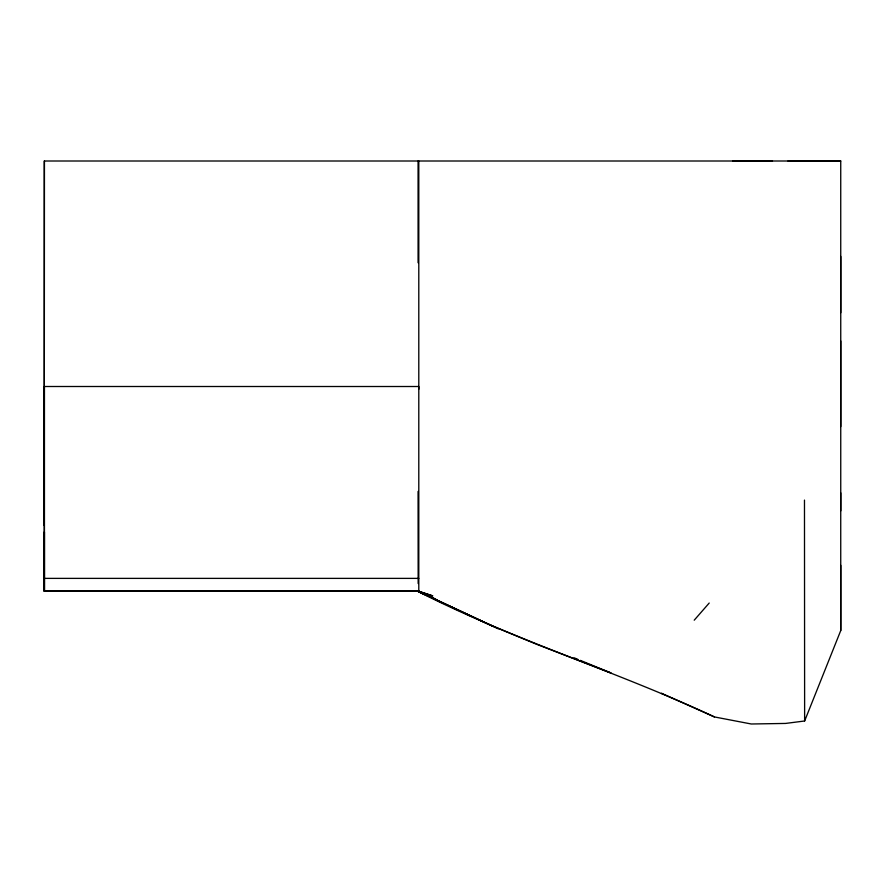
<?xml version="1.0" encoding="UTF-8"?>
<svg xmlns="http://www.w3.org/2000/svg" width="885" height="885" viewBox="0 0 885 885"><rect width="100%" height="100%" fill="white"/><g stroke="black" fill="none" stroke-linecap="round" stroke-linejoin="round"><path stroke-width="1.33" d="M44.25 578.381L44.25 386.502L418.793 386.513L418.793 591.08L44.25 591.169L44.25 578.381L418.782 578.381M44.449 386.502L44.449 591.169M418.074 491.418L418.162 583.525M435.752 599.045L418.096 591.501C513.919 640.209 617.188 671.472 714.449 716.938L751.276 723.996L785.57 723.432L804.631 720.987L840.75 630.551L840.75 565.327M840.75 510.888L840.75 256.44M44.449 161.004L44.25 525.48L44.25 161.004L840.739 161.004L788.026 161.015M418.074 591.125L424.568 593.912M694.216 620.197L709.206 603.039M732.714 161.004L772.483 161.015M44.25 591.169L418.981 591.08M418.14 591.291L424.468 593.669M574.033 657.776L577.861 659.347M580.405 660.398L611.004 672.965L536.974 644.424L491.772 625.728L418.074 591.313L491.772 625.728M714.449 716.938L661.471 693.276L662.6 693.873M418.074 591.313L498.244 628.815M804.476 500.091L804.631 720.987M840.739 161.004L840.75 312.781M840.739 340.979L840.75 426.603M840.739 492.845L840.75 630.551M418.793 161.004L418.793 389.278M418.074 161.004L418.085 262.757M44.449 532.051L44.449 591.08M44.25 532.051L44.25 591.08M432.643 595.859L418.085 591.08L432.643 595.859"/></g></svg>
